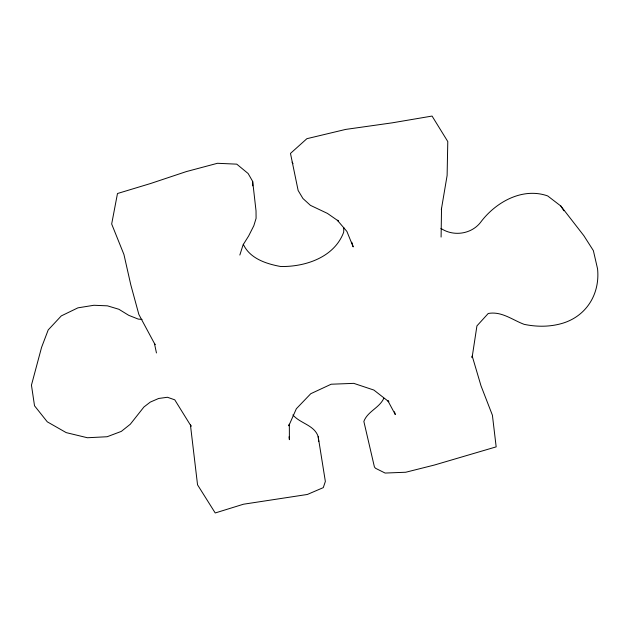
<?xml version="1.0" encoding="UTF-8"?>
<svg xmlns="http://www.w3.org/2000/svg" width="629" height="629" viewBox="0 0 629 629"><rect width="100%" height="100%" fill="white"/><g stroke="black" fill="none" stroke-linecap="round" stroke-linejoin="round"><path stroke-width="0.94" d="M343.772 227.423L343.701 232.164C334.392 257.308 305.474 266.924 280.699 266.515C266.358 263.881 249.776 258.566 243.305 244.241M441.094 237.07L441.534 208.293L441.346 209.567L447.117 175.46L447.785 141.549L432.06 116.066L392.166 122.844L345.659 129.417L306.889 138.687L290.48 153.413L298.138 190.485L302.926 198.497L310.419 205.345L327.426 213.404L338.308 220.96L337.333 220.236L346.894 231.433L353.183 246.89L351.784 242.212M239.838 255.036L243.093 244.83L248.644 235.977L253.833 225.717L256.089 218.342L256.027 210.857L252.677 181.419L248.133 173.518L236.756 164.153L217.461 163.288L186.333 171.583L150.669 183.487L117.481 193.52L111.671 224.003L123.944 254.517L130.777 284.772L138.867 314.476L155.08 344.668L154.419 343.316L156.456 352.963M383.847 398.236C379.429 407.969 367.619 411.28 363.853 421.43L374.42 466.962L375.497 468.267L385.113 473.055L405.744 472.245L434.34 465.051L496.171 446.865L492.413 415.242L480.996 385.789L472.19 356.006L472.08 357.657L476.931 325.893L488.23 313.478C501.62 311.072 512.265 319.886 524.114 324.336C536.395 326.907 549.125 326.994 561.265 323.644C586.189 316.772 600.208 294.136 597.55 268.795L593.367 250.609L583.83 235.671L560.824 206.013L547.686 195.933C522.377 186.978 495.298 202.349 480.375 222.611C471.011 234.326 453.257 236.708 440.898 228.374M142.052 319.43L138.238 319.092L128.733 315.326L118.889 309.279L107.441 305.836L93.925 305.269L77.917 307.848L61.28 315.907L48.205 329.934L41.561 347.405L31.45 385.145L34.524 405.784L47.277 421.823L66.202 432.618L87.4 437.745L107.127 436.738L121.318 431.392L130.274 424.261L143.923 407.002L150.268 402.112L158.673 398.464L167.44 397.269L174.76 399.824L191.137 426.234L190.414 424.74L197.545 484.833L215.22 512.973L243.462 504.222L307.361 494.465L323.282 487.632L325.358 481.452L318.164 436.565C314.358 424.976 300.096 423.521 292.886 414.92M560.824 206.013L563.875 210.778M292.092 162.156L292.996 163.682M394.485 411.751L395.287 414.55L387.763 400.555L388.856 401.742L373.854 390.051L353.773 383.36L331.153 384.225L310.765 393.707L296.345 408.748L288.797 425.794L289.34 424.213L289.395 439.679L289.041 436.778M318.164 436.565L318.746 441.629M252.677 181.419L252.716 185.87"/></g></svg>
